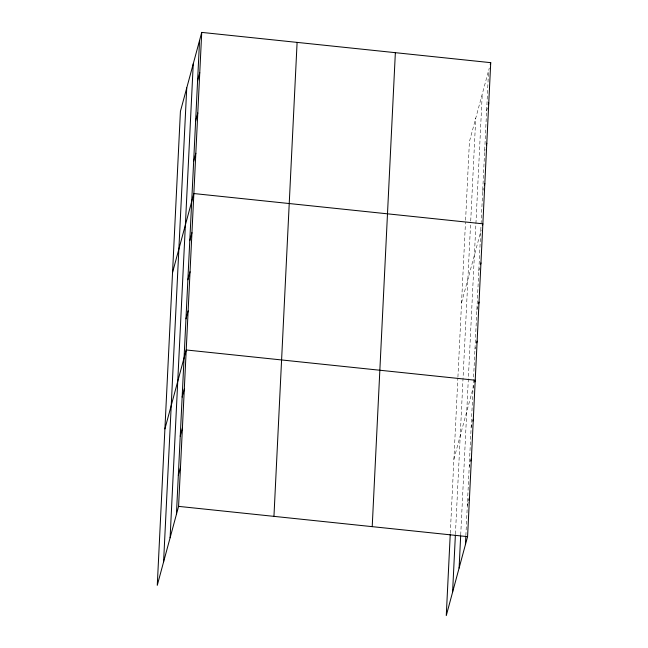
<?xml version="1.0" encoding="UTF-8"?>
<svg xmlns="http://www.w3.org/2000/svg" width="648" height="648" viewBox="0 0 648 648"><rect width="100%" height="100%" fill="white"/><g stroke="black" fill="none" stroke-linecap="round" stroke-linejoin="round"><path stroke-width="0.49" stroke-dasharray="3.24 2.43" d="M450.287 533.385L457.877 377.978M457.925 376.974L465.483 222.199M465.588 220.19L469.419 141.629L489.289 68M455.431 534.033L470.675 221.956M470.723 220.944L475.737 118.211M460.712 534.973L482.25 94.09M465.855 535.621L477.122 305.014M477.171 304.017L481.043 224.775M481.091 223.771L488.568 70.672M486.599 110.962L487.555 107.398M484.631 151.251L485.109 149.469M482.663 191.541L483.627 187.977M461.546 302.778L481.172 230.04M478.783 270.929L479.504 268.256M476.871 310.028L477.835 306.472M474.968 349.134L475.446 347.352M453.908 459.189L473.777 385.568M471.145 427.34L471.865 424.667M469.233 466.439L469.719 464.665M467.321 505.545L468.285 501.981"/><path stroke-width="0.97" d="M163.588 561.929L186.737 87.95M170.1 537.8L193.25 63.828M176.418 514.39L199.568 40.411M201.731 32.4L180.419 111.367L157.27 585.338L178.581 506.372L201.731 32.4L490.73 62.662L467.581 536.633L446.27 615.6L450.239 534.389M273.95 516.359L297.1 42.387M372.211 526.646L395.361 52.674M452.588 592.183L455.382 535.037M459.1 568.061L460.663 535.977M465.418 544.644L465.807 536.625M197.6 80.7L199.762 72.689M195.631 120.99L197.794 112.979M193.663 161.279L195.826 153.26M172.554 272.516L193.857 193.549L482.857 223.811L482.379 225.593M189.783 240.667L191.946 232.656M187.88 279.774L190.042 271.755M185.968 318.873L188.131 310.862M164.908 428.927L186.219 349.961L475.219 380.222L474.733 382.004M182.145 397.078L184.307 389.067M180.233 436.185L182.396 428.166M178.33 475.284L180.492 467.273M490.244 64.444L490.73 62.662M488.276 104.725L488.762 102.943M486.316 145.014L486.794 143.232M484.348 185.304L484.825 183.522M480.468 264.692L480.946 262.91M478.556 303.799L479.034 302.017M476.645 342.897L477.13 341.115M472.829 421.103L473.307 419.321M470.675 461.101L471.396 458.428M468.763 500.199L469.484 497.534M178.581 506.372L467.581 536.633"/></g></svg>
